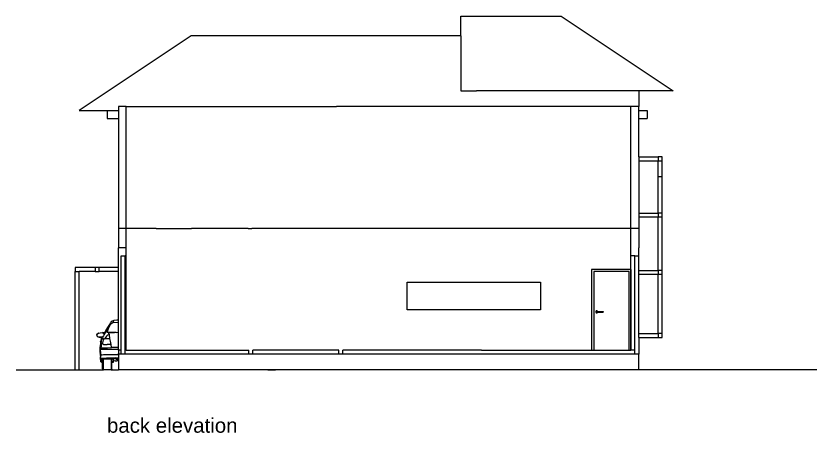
# Model space of a CAD drawing. Header units: metres. Extents: x 6.9 to 88.2, y -7.2 to 15.9.
# Drawn here: x 42.53 to 62.93, y -7.21 to 3.41 of the extents above; entities that cross this region are included whole.
import ezdxf

# ---------------------------------------------------------------- set-up
doc = ezdxf.new("R2010")
doc.units = ezdxf.units.M
doc.layers.get('0').update_dxf_attribs({"lineweight": 9})

# ---------------------------------------------------------------- blocks, each defined once
blk = doc.blocks.new('left')
for p, q in [((53.862, 3.407), (56.416, 3.407)), ((53.862, 2.907), (53.862, 3.407)), ((56.416, 3.407), (59.267, 1.502)), ((46.994, 2.907), (44.143, 1.002)), ((53.862, 2.907), (46.994, 2.907)), ((53.862, 2.907), (53.862, 1.502)), ((53.862, 1.502), (54.266, 1.502)), ((58.393, 1.502), (54.266, 1.502)), ((58.393, 1.502), (58.393, 1.102)), ((59.267, 1.502), (58.393, 1.502)), ((45.343, 1.102), (45.143, 1.102)), ((45.143, 1.102), (45.143, 1.002)), ((45.343, -1.998), (45.343, 1.102)), ((45.343, 1.102), (50.693, 1.102)), ((50.893, 1.102), (50.693, 1.102)), ((54.193, 1.102), (50.893, 1.102)), ((54.393, 1.102), (54.193, 1.102)), ((58.193, 1.102), (54.393, 1.102)), ((58.393, 1.102), (58.193, 1.102)), ((58.193, -2.698), (58.193, 1.102)), ((58.393, 1.002), (58.393, 1.102)), ((44.143, 1.002), (44.852, 1.002)), ((44.852, 1.002), (45.143, 1.002)), ((44.852, 1.002), (44.852, 0.802)), ((45.143, 1.002), (45.143, 0.802)), ((58.393, 1.002), (58.612, 1.002)), ((58.393, 0.802), (58.393, 1.002)), ((58.612, 1.002), (58.612, 0.802)), ((44.852, 0.802), (45.143, 0.802)), ((45.143, 0.802), (45.143, -1.998)), ((58.393, -0.176), (58.393, 0.802)), ((58.393, 0.802), (58.612, 0.802)), ((58.393, -0.176), (58.893, -0.176)), ((58.393, -0.176), (58.393, -0.276)), ((58.993, -0.176), (58.893, -0.176)), ((58.893, -0.176), (58.893, -0.276)), ((58.993, -0.276), (58.993, -0.176)), ((58.393, -0.276), (58.893, -0.276)), ((58.393, -0.276), (58.393, -1.608)), ((58.893, -0.276), (58.993, -0.276)), ((58.893, -1.608), (58.893, -0.276)), ((58.993, -1.608), (58.993, -0.276)), ((58.893, -0.676), (58.993, -0.676)), ((58.393, -1.608), (58.893, -1.608)), ((58.393, -1.608), (58.393, -1.708)), ((58.993, -1.608), (58.893, -1.608)), ((58.893, -1.608), (58.893, -1.708)), ((58.993, -1.708), (58.993, -1.608)), ((58.393, -1.708), (58.893, -1.708)), ((58.393, -1.708), (58.393, -1.998)), ((58.893, -1.708), (58.993, -1.708)), ((58.893, -3.067), (58.893, -1.708)), ((58.993, -3.067), (58.993, -1.708)), ((45.143, -1.998), (45.143, -2.498)), ((45.343, -1.998), (45.143, -1.998)), ((46.102, -1.998), (45.343, -1.998)), ((45.343, -2.498), (45.343, -1.998)), ((46.102, -1.998), (47.005, -1.998)), ((48.443, -1.998), (47.005, -1.998)), ((48.443, -1.998), (48.543, -1.998)), ((50.693, -1.998), (48.543, -1.998)), ((50.893, -1.998), (50.693, -1.998)), ((54.193, -1.998), (50.893, -1.998)), ((54.393, -1.998), (54.193, -1.998)), ((58.193, -1.998), (54.393, -1.998)), ((58.393, -1.998), (58.193, -1.998)), ((58.393, -1.998), (58.393, -2.498)), ((45.343, -2.498), (45.143, -2.498)), ((45.143, -2.998), (45.143, -2.498)), ((45.343, -2.698), (45.343, -2.498)), ((58.393, -2.598), (58.393, -2.498)), ((58.393, -2.698), (58.393, -2.598)), ((45.215, -2.698), (45.315, -2.698)), ((45.215, -5.098), (45.215, -2.698)), ((45.315, -5.098), (45.315, -2.698)), ((45.343, -2.698), (45.315, -2.698)), ((45.343, -5.098), (45.343, -2.698)), ((58.193, -3.044), (58.193, -2.698)), ((58.293, -2.698), (58.193, -2.698)), ((58.293, -2.698), (58.393, -2.698)), ((58.293, -5.098), (58.293, -2.698)), ((58.393, -3.067), (58.393, -2.698)), ((44.044, -2.998), (44.044, -3.098)), ((44.55, -2.998), (44.044, -2.998)), ((44.55, -2.998), (44.55, -3.098)), ((44.65, -2.998), (44.55, -2.998)), ((44.65, -3.098), (44.65, -2.998)), ((45.143, -2.998), (44.65, -2.998)), ((45.143, -3.098), (45.143, -2.998)), ((58.193, -3.044), (57.194, -3.044)), ((57.194, -3.044), (57.194, -5.098)), ((58.193, -5.098), (58.193, -3.044)), ((58.203, -3.044), (58.193, -3.044)), ((58.203, -5.098), (58.203, -3.044)), ((44.044, -5.598), (44.044, -3.098)), ((44.044, -3.098), (44.144, -3.098)), ((44.144, -5.598), (44.144, -3.098)), ((44.55, -3.098), (44.144, -3.098)), ((44.55, -3.098), (44.65, -3.098)), ((45.143, -3.098), (44.65, -3.098)), ((45.143, -4.331), (45.143, -3.098)), ((57.248, -3.098), (57.248, -5.098)), ((58.148, -3.098), (57.248, -3.098)), ((58.148, -5.098), (58.148, -3.098)), ((58.393, -3.067), (58.893, -3.067)), ((58.393, -3.167), (58.393, -3.067)), ((58.393, -3.167), (58.893, -3.167)), ((58.393, -4.676), (58.393, -3.167)), ((58.993, -3.067), (58.893, -3.067)), ((58.893, -3.067), (58.893, -3.167)), ((58.893, -3.167), (58.993, -3.167)), ((58.893, -4.676), (58.893, -3.167)), ((58.993, -3.167), (58.993, -3.067)), ((58.993, -4.676), (58.993, -3.167)), ((57.301, -4.113), (57.299, -4.116)), ((57.299, -4.116), (57.299, -4.12)), ((57.299, -4.12), (57.299, -4.123)), ((57.299, -4.123), (57.299, -4.126)), ((57.299, -4.126), (57.299, -4.129)), ((57.299, -4.129), (57.301, -4.132)), ((57.302, -4.11), (57.301, -4.113)), ((57.301, -4.132), (57.302, -4.135)), ((57.304, -4.108), (57.302, -4.11)), ((57.302, -4.135), (57.304, -4.138)), ((57.306, -4.105), (57.304, -4.108)), ((57.304, -4.138), (57.306, -4.141)), ((57.308, -4.103), (57.306, -4.105)), ((57.306, -4.141), (57.308, -4.143)), ((57.311, -4.101), (57.308, -4.103)), ((57.308, -4.143), (57.311, -4.145)), ((57.314, -4.1), (57.311, -4.101)), ((57.311, -4.145), (57.314, -4.146)), ((57.317, -4.099), (57.314, -4.1)), ((57.314, -4.122), (57.315, -4.12)), ((57.314, -4.123), (57.314, -4.122)), ((57.314, -4.124), (57.314, -4.123)), ((57.315, -4.125), (57.314, -4.124)), ((57.314, -4.146), (57.317, -4.147)), ((57.315, -4.119), (57.316, -4.118)), ((57.315, -4.12), (57.315, -4.119)), ((57.315, -4.126), (57.315, -4.125)), ((57.316, -4.128), (57.315, -4.126)), ((57.316, -4.117), (57.317, -4.116)), ((57.316, -4.118), (57.316, -4.117)), ((57.316, -4.129), (57.316, -4.128)), ((57.317, -4.13), (57.316, -4.129)), ((57.32, -4.098), (57.317, -4.099)), ((57.317, -4.116), (57.318, -4.115)), ((57.318, -4.13), (57.317, -4.13)), ((57.317, -4.147), (57.32, -4.148)), ((57.318, -4.115), (57.319, -4.115)), ((57.319, -4.131), (57.318, -4.13)), ((57.32, -4.114), (57.319, -4.115)), ((57.32, -4.132), (57.319, -4.131)), ((57.324, -4.098), (57.32, -4.098)), ((57.32, -4.114), (57.321, -4.114)), ((57.321, -4.132), (57.32, -4.132)), ((57.32, -4.148), (57.324, -4.148)), ((57.321, -4.114), (57.323, -4.113)), ((57.323, -4.132), (57.321, -4.132)), ((57.323, -4.113), (57.324, -4.113)), ((57.324, -4.132), (57.323, -4.132)), ((57.327, -4.098), (57.324, -4.098)), ((57.324, -4.113), (57.325, -4.113)), ((57.324, -4.113), (57.347, -4.113)), ((57.324, -4.113), (57.324, -4.113)), ((57.324, -4.123), (57.324, -4.123)), ((57.324, -4.123), (57.324, -4.123)), ((57.325, -4.123), (57.324, -4.123)), ((57.325, -4.132), (57.324, -4.132)), ((57.324, -4.132), (57.347, -4.132)), ((57.324, -4.132), (57.324, -4.132)), ((57.324, -4.148), (57.327, -4.148)), ((57.325, -4.113), (57.326, -4.114)), ((57.326, -4.123), (57.325, -4.123)), ((57.326, -4.132), (57.325, -4.132)), ((57.326, -4.114), (57.327, -4.114)), ((57.328, -4.123), (57.326, -4.123)), ((57.33, -4.099), (57.327, -4.098)), ((57.327, -4.114), (57.329, -4.115)), ((57.329, -4.131), (57.327, -4.132)), ((57.327, -4.132), (57.327, -4.132)), ((57.327, -4.148), (57.33, -4.147)), ((57.329, -4.123), (57.328, -4.123)), ((57.331, -4.123), (57.329, -4.123)), ((57.33, -4.13), (57.329, -4.131)), ((57.333, -4.1), (57.33, -4.099)), ((57.33, -4.115), (57.331, -4.116)), ((57.331, -4.13), (57.33, -4.13)), ((57.33, -4.147), (57.333, -4.146)), ((57.331, -4.116), (57.331, -4.117)), ((57.331, -4.117), (57.332, -4.118)), ((57.333, -4.123), (57.331, -4.123)), ((57.331, -4.129), (57.331, -4.13)), ((57.333, -4.126), (57.332, -4.128)), ((57.336, -4.101), (57.333, -4.1)), ((57.333, -4.119), (57.333, -4.12)), ((57.333, -4.122), (57.333, -4.123)), ((57.333, -4.123), (57.333, -4.124)), ((57.335, -4.123), (57.333, -4.123)), ((57.333, -4.125), (57.333, -4.126)), ((57.333, -4.146), (57.336, -4.145)), ((57.338, -4.123), (57.335, -4.123)), ((57.339, -4.103), (57.336, -4.101)), ((57.336, -4.145), (57.339, -4.143)), ((57.34, -4.123), (57.338, -4.123)), ((57.342, -4.105), (57.339, -4.103)), ((57.339, -4.143), (57.342, -4.141)), ((57.343, -4.123), (57.34, -4.123)), ((57.344, -4.108), (57.342, -4.105)), ((57.342, -4.141), (57.344, -4.138)), ((57.343, -4.123), (57.44, -4.123)), ((57.396, -4.123), (57.343, -4.123)), ((57.346, -4.11), (57.344, -4.108)), ((57.344, -4.138), (57.346, -4.135)), ((57.347, -4.113), (57.346, -4.11)), ((57.346, -4.135), (57.347, -4.132)), ((57.347, -4.113), (57.49, -4.113)), ((57.347, -4.115), (57.347, -4.113)), ((57.347, -4.113), (57.347, -4.113)), ((57.347, -4.132), (57.348, -4.129)), ((57.347, -4.132), (57.49, -4.132)), ((57.347, -4.132), (57.347, -4.132)), ((57.347, -4.132), (57.347, -4.132)), ((57.348, -4.116), (57.348, -4.115)), ((57.348, -4.118), (57.348, -4.116)), ((57.348, -4.128), (57.349, -4.126)), ((57.348, -4.129), (57.348, -4.129)), ((57.349, -4.12), (57.349, -4.119)), ((57.349, -4.12), (57.349, -4.12)), ((57.349, -4.123), (57.349, -4.122)), ((57.349, -4.124), (57.349, -4.123)), ((57.349, -4.126), (57.349, -4.125)), ((57.49, -4.113), (57.49, -4.132)), ((44.894, -4.474), (44.882, -4.497)), ((44.884, -4.528), (44.941, -4.428)), ((44.936, -4.407), (44.894, -4.474)), ((44.894, -4.525), (44.952, -4.427)), ((44.951, -4.386), (44.936, -4.407)), ((44.941, -4.428), (44.965, -4.41)), ((44.96, -4.376), (44.951, -4.386)), ((44.952, -4.427), (44.972, -4.412)), ((44.986, -4.357), (44.96, -4.376)), ((44.965, -4.41), (45.003, -4.394)), ((44.972, -4.412), (45.001, -4.398)), ((45.028, -4.346), (44.986, -4.357)), ((45.001, -4.398), (45.143, -4.389)), ((45.003, -4.394), (45.001, -4.398)), ((45.017, -4.362), (45.003, -4.394)), ((45.003, -4.394), (45.143, -4.384)), ((45.028, -4.346), (45.017, -4.362)), ((45.104, -4.335), (45.028, -4.346)), ((45.143, -4.331), (45.104, -4.335)), ((45.143, -4.384), (45.143, -4.331)), ((45.143, -4.389), (45.143, -4.384)), ((45.143, -4.644), (45.143, -4.389)), ((44.593, -4.712), (44.607, -4.683)), ((44.598, -4.711), (44.613, -4.681)), ((44.607, -4.683), (44.63, -4.666)), ((44.613, -4.681), (44.635, -4.664)), ((44.635, -4.664), (44.63, -4.666)), ((44.635, -4.664), (44.68, -4.655)), ((44.68, -4.655), (44.739, -4.652)), ((44.739, -4.652), (44.769, -4.673)), ((44.798, -4.66), (44.739, -4.652)), ((44.769, -4.673), (44.778, -4.707)), ((44.778, -4.707), (44.798, -4.66)), ((44.78, -4.705), (44.843, -4.565)), ((44.786, -4.694), (44.802, -4.662)), ((44.798, -4.66), (44.839, -4.565)), ((44.827, -4.604), (44.802, -4.662)), ((44.869, -4.522), (44.827, -4.604)), ((44.882, -4.497), (44.839, -4.565)), ((44.843, -4.565), (44.869, -4.522)), ((44.85, -4.623), (44.884, -4.528)), ((44.858, -4.648), (44.85, -4.623)), ((44.893, -4.653), (44.858, -4.648)), ((44.864, -4.62), (44.894, -4.525)), ((44.869, -4.644), (44.864, -4.62)), ((44.882, -4.497), (44.869, -4.522)), ((44.903, -4.65), (44.869, -4.644)), ((44.893, -4.653), (44.973, -4.65)), ((44.9, -4.679), (44.893, -4.653)), ((44.912, -4.697), (44.9, -4.679)), ((44.978, -4.649), (44.903, -4.65)), ((45.045, -4.647), (44.973, -4.65)), ((44.978, -4.649), (45.045, -4.647)), ((45.082, -4.646), (45.045, -4.647)), ((45.082, -4.646), (45.143, -4.644)), ((45.143, -5.033), (45.143, -4.644)), ((58.393, -4.676), (58.893, -4.676)), ((58.393, -4.776), (58.393, -4.676)), ((58.993, -4.676), (58.893, -4.676)), ((58.893, -4.676), (58.893, -4.776)), ((58.993, -4.776), (58.993, -4.676)), ((44.597, -4.742), (44.593, -4.712)), ((44.617, -4.762), (44.597, -4.742)), ((44.603, -4.744), (44.598, -4.711)), ((44.622, -4.764), (44.603, -4.744)), ((44.622, -4.764), (44.617, -4.762)), ((44.632, -4.766), (44.622, -4.764)), ((44.655, -4.771), (44.632, -4.766)), ((44.656, -4.77), (44.632, -4.766)), ((44.655, -4.771), (44.716, -4.774)), ((44.722, -4.79), (44.655, -4.771)), ((44.721, -4.772), (44.656, -4.77)), ((44.689, -4.872), (44.68, -4.893)), ((44.682, -4.895), (44.68, -4.893)), ((44.68, -4.893), (44.693, -4.894)), ((44.692, -4.897), (44.682, -4.895)), ((44.696, -4.864), (44.689, -4.872)), ((44.693, -4.894), (44.692, -4.897)), ((44.696, -4.864), (44.693, -4.894)), ((44.713, -4.825), (44.694, -4.918)), ((44.699, -4.844), (44.696, -4.864)), ((44.7, -4.832), (44.699, -4.844)), ((44.704, -4.834), (44.699, -4.844)), ((44.702, -4.825), (44.7, -4.832)), ((44.702, -4.825), (44.707, -4.813)), ((44.713, -4.825), (44.704, -4.834)), ((44.707, -4.813), (44.722, -4.79)), ((44.707, -4.813), (44.717, -4.805)), ((44.713, -4.825), (44.735, -4.812)), ((44.716, -4.774), (44.734, -4.772)), ((44.738, -4.798), (44.717, -4.805)), ((44.736, -4.768), (44.721, -4.772)), ((44.722, -4.79), (44.734, -4.772)), ((44.734, -4.772), (44.736, -4.768)), ((44.761, -4.8), (44.735, -4.812)), ((44.736, -4.768), (44.748, -4.751)), ((44.738, -4.798), (44.761, -4.8)), ((44.763, -4.732), (44.74, -4.768)), ((44.746, -4.911), (44.763, -4.848)), ((44.763, -4.732), (44.748, -4.751)), ((44.773, -4.715), (44.763, -4.732)), ((44.763, -4.848), (44.781, -4.813)), ((44.773, -4.715), (44.777, -4.709)), ((44.777, -4.709), (44.78, -4.705)), ((44.777, -4.709), (44.778, -4.707)), ((44.78, -4.705), (44.786, -4.694)), ((44.781, -4.813), (44.793, -4.801)), ((44.837, -4.744), (44.793, -4.801)), ((44.793, -4.801), (44.822, -4.798)), ((44.822, -4.798), (44.871, -4.798)), ((44.873, -4.71), (44.837, -4.744)), ((44.871, -4.798), (44.927, -4.798)), ((44.873, -4.71), (44.912, -4.697)), ((44.915, -4.707), (44.912, -4.697)), ((44.927, -4.798), (44.915, -4.707)), ((44.939, -4.872), (44.927, -4.798)), ((44.953, -4.952), (44.939, -4.872)), ((58.393, -4.776), (58.893, -4.776)), ((58.393, -4.776), (58.393, -5.198)), ((58.893, -4.776), (58.993, -4.776)), ((44.678, -4.992), (44.677, -4.997)), ((44.677, -4.997), (44.677, -5.012)), ((44.678, -5.007), (44.677, -5.012)), ((44.677, -5.016), (44.677, -5.012)), ((44.678, -5.012), (44.677, -5.012)), ((44.677, -5.012), (44.677, -5.012)), ((44.677, -5.012), (44.677, -5.018)), ((44.677, -5.012), (44.677, -5.018)), ((44.677, -5.023), (44.677, -5.016)), ((44.677, -5.024), (44.677, -5.016)), ((44.677, -5.018), (44.678, -5.023)), ((44.677, -5.018), (44.677, -5.024)), ((44.677, -5.023), (44.677, -5.029)), ((44.678, -5.04), (44.677, -5.024)), ((44.677, -5.024), (44.677, -5.029)), ((44.677, -5.029), (44.677, -5.043)), ((44.677, -5.029), (44.677, -5.033)), ((44.677, -5.033), (44.677, -5.043)), ((44.677, -5.043), (44.678, -5.055)), ((44.677, -5.043), (44.678, -5.066)), ((44.681, -4.977), (44.678, -4.992)), ((44.678, -5.002), (44.678, -5.007)), ((44.678, -5.023), (44.679, -5.053)), ((44.678, -5.055), (44.678, -5.04)), ((44.678, -5.066), (44.678, -5.055)), ((44.678, -5.066), (44.678, -5.077)), ((44.679, -5.118), (44.678, -5.077)), ((44.68, -5.127), (44.678, -5.077)), ((44.679, -5.053), (44.681, -5.094)), ((44.692, -4.897), (44.681, -4.977)), ((44.692, -4.935), (44.681, -4.977)), ((44.681, -4.977), (44.681, -4.977)), ((44.705, -5.085), (44.681, -5.094)), ((44.681, -5.094), (44.687, -5.156)), ((44.694, -4.918), (44.692, -4.935)), ((44.694, -4.918), (44.699, -4.916)), ((44.698, -4.925), (44.697, -4.93)), ((44.697, -4.93), (44.697, -4.929)), ((44.697, -4.93), (44.697, -4.93)), ((44.697, -4.944), (44.699, -4.937)), ((44.703, -4.99), (44.697, -5.05)), ((44.697, -5.05), (44.719, -5.043)), ((44.699, -4.919), (44.698, -4.925)), ((44.698, -4.951), (44.698, -4.951)), ((44.699, -4.916), (44.702, -4.939)), ((44.702, -4.939), (44.703, -4.99)), ((44.725, -5.082), (44.705, -5.085)), ((44.719, -5.043), (44.734, -5.039)), ((44.761, -5.081), (44.725, -5.082)), ((44.734, -5.039), (44.755, -5.038)), ((44.743, -4.934), (44.746, -4.911)), ((44.745, -4.949), (44.743, -4.934)), ((44.765, -4.951), (44.745, -4.949)), ((44.755, -5.038), (44.802, -5.036)), ((44.83, -5.08), (44.761, -5.081)), ((44.765, -4.951), (44.859, -4.951)), ((44.802, -5.036), (44.86, -5.036)), ((44.944, -5.079), (44.83, -5.08)), ((44.953, -4.952), (44.859, -4.951)), ((44.86, -5.036), (44.962, -5.034)), ((45.143, -5.078), (44.944, -5.079)), ((44.962, -5.034), (44.953, -4.952)), ((45.119, -5.033), (44.962, -5.034)), ((45.143, -5.033), (45.119, -5.033)), ((45.143, -5.078), (45.143, -5.033)), ((45.143, -5.098), (45.143, -5.078)), ((45.215, -5.098), (45.143, -5.098)), ((45.143, -5.098), (45.143, -5.198)), ((45.215, -5.198), (45.215, -5.098)), ((45.343, -5.098), (45.315, -5.098)), ((45.315, -5.198), (45.315, -5.098)), ((45.343, -5.098), (48.443, -5.098)), ((48.443, -5.098), (48.466, -5.098)), ((48.466, -5.198), (48.466, -5.098)), ((50.693, -5.098), (48.566, -5.098)), ((48.566, -5.198), (48.566, -5.098)), ((50.754, -5.098), (50.693, -5.098)), ((50.754, -5.198), (50.754, -5.098)), ((50.893, -5.098), (50.854, -5.098)), ((50.854, -5.198), (50.854, -5.098)), ((54.393, -5.098), (50.893, -5.098)), ((54.216, -5.098), (54.193, -5.098)), ((54.393, -5.098), (57.194, -5.098)), ((57.194, -5.098), (57.248, -5.098)), ((57.248, -5.098), (58.148, -5.098)), ((57.248, -5.098), (58.148, -5.098)), ((58.148, -5.098), (58.193, -5.098)), ((58.203, -5.098), (58.193, -5.098)), ((58.293, -5.098), (58.203, -5.098)), ((58.293, -5.198), (58.293, -5.098)), ((44.676, -5.137), (44.677, -5.126)), ((44.682, -5.155), (44.676, -5.137)), ((44.676, -5.137), (44.682, -5.155)), ((44.68, -5.119), (44.677, -5.126)), ((44.68, -5.121), (44.677, -5.126)), ((44.682, -5.14), (44.677, -5.126)), ((44.677, -5.126), (44.678, -5.13)), ((44.678, -5.129), (44.678, -5.13)), ((44.678, -5.13), (44.678, -5.129)), ((44.679, -5.129), (44.678, -5.131)), ((44.678, -5.13), (44.678, -5.13)), ((44.678, -5.13), (44.678, -5.131)), ((44.678, -5.131), (44.682, -5.138)), ((44.679, -5.118), (44.68, -5.119)), ((44.68, -5.119), (44.68, -5.121)), ((44.68, -5.121), (44.68, -5.127)), ((44.682, -5.138), (44.68, -5.127)), ((44.683, -5.152), (44.681, -5.156)), ((44.681, -5.156), (44.682, -5.155)), ((44.687, -5.197), (44.681, -5.156)), ((44.682, -5.14), (44.682, -5.138)), ((44.683, -5.154), (44.682, -5.14)), ((44.682, -5.155), (44.683, -5.154)), ((44.682, -5.155), (44.682, -5.155)), ((44.691, -5.224), (44.683, -5.154)), ((44.687, -5.234), (44.685, -5.236)), ((44.685, -5.236), (44.686, -5.272)), ((44.685, -5.295), (44.686, -5.272)), ((44.696, -5.398), (44.685, -5.295)), ((44.686, -5.272), (44.686, -5.279)), ((44.686, -5.279), (44.702, -5.32)), ((44.687, -5.156), (44.692, -5.229)), ((44.687, -5.234), (44.687, -5.197)), ((44.691, -5.224), (44.687, -5.197)), ((44.691, -5.229), (44.687, -5.234)), ((44.692, -5.229), (44.691, -5.224)), ((44.691, -5.224), (44.691, -5.229)), ((44.692, -5.229), (44.691, -5.229)), ((44.692, -5.229), (44.709, -5.219)), ((44.692, -5.229), (44.692, -5.229)), ((44.709, -5.219), (44.728, -5.215)), ((44.728, -5.215), (44.764, -5.213)), ((44.739, -5.306), (44.774, -5.3)), ((44.764, -5.213), (44.829, -5.212)), ((44.774, -5.3), (44.835, -5.296)), ((44.829, -5.212), (44.944, -5.211)), ((44.835, -5.296), (44.954, -5.292)), ((44.944, -5.211), (45.143, -5.21)), ((44.954, -5.292), (45.017, -5.291)), ((45.017, -5.291), (45.027, -5.291)), ((45.017, -5.291), (45.017, -5.32)), ((45.027, -5.291), (45.038, -5.3)), ((45.027, -5.291), (45.052, -5.291)), ((45.038, -5.3), (45.056, -5.312)), ((45.052, -5.291), (45.143, -5.289)), ((45.052, -5.291), (45.055, -5.293)), ((45.084, -5.31), (45.055, -5.293)), ((45.115, -5.198), (45.143, -5.198)), ((45.115, -5.198), (45.143, -5.198)), ((45.215, -5.198), (45.143, -5.198)), ((45.143, -5.21), (45.143, -5.198)), ((45.143, -5.21), (45.143, -5.289)), ((45.143, -5.289), (45.143, -5.32)), ((45.315, -5.198), (45.215, -5.198)), ((48.466, -5.198), (45.315, -5.198)), ((48.566, -5.198), (48.466, -5.198)), ((50.754, -5.198), (48.566, -5.198)), ((50.854, -5.198), (50.754, -5.198)), ((54.216, -5.198), (50.854, -5.198)), ((54.316, -5.198), (54.216, -5.198)), ((58.293, -5.198), (54.316, -5.198)), ((58.393, -5.198), (58.293, -5.198)), ((58.393, -5.598), (58.393, -5.198)), ((44.696, -5.398), (44.711, -5.398)), ((44.702, -5.32), (44.724, -5.313)), ((44.702, -5.32), (44.71, -5.32)), ((44.71, -5.32), (44.711, -5.324)), ((44.71, -5.32), (44.711, -5.321)), ((44.71, -5.32), (44.71, -5.32)), ((44.71, -5.32), (44.711, -5.32)), ((44.71, -5.355), (44.714, -5.338)), ((44.721, -5.356), (44.71, -5.355)), ((44.71, -5.355), (44.71, -5.356)), ((44.71, -5.356), (44.71, -5.356)), ((44.71, -5.356), (44.71, -5.357)), ((44.71, -5.357), (44.711, -5.398)), ((44.711, -5.32), (44.711, -5.321)), ((44.711, -5.32), (44.712, -5.32)), ((44.711, -5.321), (44.724, -5.34)), ((44.711, -5.324), (44.714, -5.338)), ((44.711, -5.324), (44.722, -5.348)), ((44.711, -5.398), (44.711, -5.404)), ((44.711, -5.404), (44.713, -5.405)), ((44.711, -5.404), (44.713, -5.404)), ((44.712, -5.32), (44.724, -5.339)), ((44.712, -5.32), (44.739, -5.32)), ((44.713, -5.404), (44.713, -5.405)), ((44.727, -5.404), (44.713, -5.404)), ((44.713, -5.405), (44.739, -5.405)), ((44.72, -5.395), (44.721, -5.356)), ((44.72, -5.395), (44.723, -5.401)), ((44.72, -5.395), (44.727, -5.395)), ((44.722, -5.348), (44.721, -5.355)), ((44.721, -5.356), (44.721, -5.355)), ((44.724, -5.34), (44.722, -5.348)), ((44.727, -5.404), (44.723, -5.401)), ((44.724, -5.313), (44.739, -5.306)), ((44.724, -5.339), (44.724, -5.34)), ((44.727, -5.395), (44.727, -5.404)), ((44.727, -5.395), (44.739, -5.395)), ((44.739, -5.32), (44.762, -5.32)), ((44.739, -5.32), (44.739, -5.395)), ((44.739, -5.405), (44.739, -5.395)), ((44.739, -5.575), (44.739, -5.405)), ((44.762, -5.32), (44.955, -5.32)), ((44.762, -5.598), (44.762, -5.32)), ((44.955, -5.32), (44.977, -5.32)), ((44.955, -5.32), (44.955, -5.598)), ((44.977, -5.32), (45.017, -5.32)), ((44.977, -5.32), (44.977, -5.395)), ((44.977, -5.395), (45.013, -5.395)), ((44.977, -5.405), (44.977, -5.395)), ((44.977, -5.405), (45.013, -5.405)), ((44.977, -5.575), (44.977, -5.405)), ((45.013, -5.405), (45.013, -5.395)), ((45.013, -5.395), (45.017, -5.395)), ((45.017, -5.32), (45.017, -5.381)), ((45.062, -5.373), (45.017, -5.381)), ((45.017, -5.395), (45.017, -5.381)), ((45.056, -5.312), (45.072, -5.321)), ((45.062, -5.373), (45.103, -5.371)), ((45.072, -5.321), (45.085, -5.327)), ((45.139, -5.319), (45.084, -5.31)), ((45.139, -5.319), (45.084, -5.31)), ((45.085, -5.327), (45.1, -5.331)), ((45.1, -5.331), (45.137, -5.332)), ((45.143, -5.371), (45.103, -5.371)), ((45.143, -5.333), (45.137, -5.332)), ((45.139, -5.319), (45.143, -5.32)), ((45.139, -5.319), (45.143, -5.32)), ((45.143, -5.32), (45.143, -5.333)), ((45.143, -5.32), (45.143, -5.32)), ((45.143, -5.333), (45.143, -5.371)), ((45.143, -5.371), (45.143, -5.598)), ((42.534, -5.598), (44.044, -5.598)), ((43.944, -5.598), (44.044, -5.598)), ((43.944, -5.598), (44.044, -5.598)), ((44.044, -5.598), (44.144, -5.598)), ((44.044, -5.598), (44.144, -5.598)), ((44.044, -5.598), (44.144, -5.598)), ((44.144, -5.598), (44.762, -5.598)), ((44.762, -5.598), (44.739, -5.575)), ((44.955, -5.598), (44.762, -5.598)), ((44.977, -5.575), (44.955, -5.598)), ((44.955, -5.598), (45.143, -5.598)), ((58.393, -5.598), (45.143, -5.598)), ((48.944, -5.598), (49.044, -5.598)), ((48.944, -5.598), (49.044, -5.598)), ((49.044, -5.598), (49.144, -5.598)), ((49.044, -5.598), (49.144, -5.598)), ((62.934, -5.598), (58.393, -5.598))]:
    blk.add_line(p, q)
blk.add_lwpolyline([(52.493, -3.368), (55.893, -3.368), (55.893, -4.068), (52.493, -4.068)], close=True)

msp = doc.modelspace()

# ---------------------------------------------------------------- block references
msp.add_blockref('left', (0, 0))

# ---------------------------------------------------------------- texts
at = {"insert": (44.851, -6.829), "char_height": 0.37214, "width": 8.98051, "attachment_point": 1}
msp.add_mtext('{\\fArial|b0|i0|c0|p34;back elevation}', dxfattribs=at)

doc.saveas('drawing.dxf')
